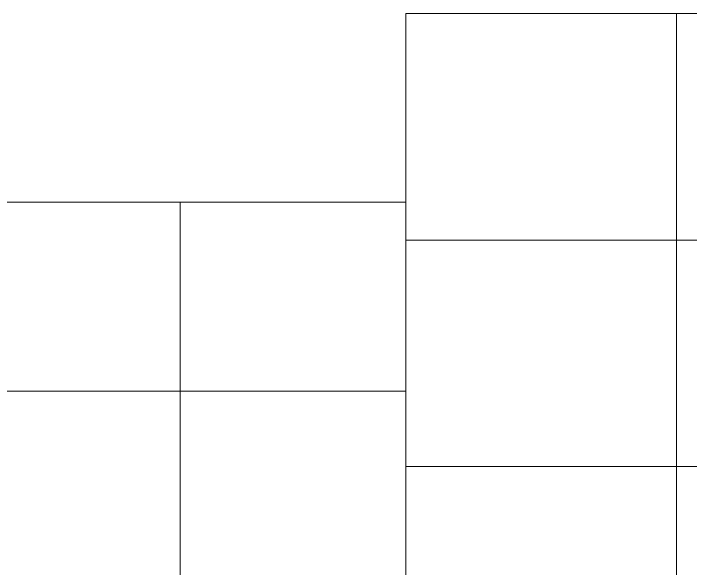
# Model space of a CAD drawing. Header units: millimetres. Extents: x 0 to 437400, y -4782 to 73710.
# Drawn here: x 65858 to 78010, y 10373 to 20340 of the extents above; entities that cross this region are included whole.
import ezdxf

# ---------------------------------------------------------------- set-up
doc = ezdxf.new("R2010")
doc.units = ezdxf.units.MM
doc.header["$LTSCALE"] = 10
doc.header["$MEASUREMENT"] = 0
doc.layers.add('S-DETL-GRID', color=62, linetype='Continuous', lineweight=9, plot=False)

msp = doc.modelspace()

# ---------------------------------------------------------------- linework, layer by layer
at = {"layer": 'S-DETL-GRID'}
for p, q in [((77760, 20340), (77760, 0)), ((68850, 16950), (68850, 0)), ((102060, 16272), (72900, 16272)), ((72900, 13560), (48600, 13560)), ((102060, 12204), (72900, 12204))]:
    msp.add_line(p, q, dxfattribs=at)
at = {"layer": 'S-DETL-GRID', "color": 252}
msp.add_lwpolyline([(72900, 20340), (102060, 20340), (102060, 0), (72900, 0)], close=True, dxfattribs=at)
at = {"layer": 'S-DETL-GRID'}
msp.add_lwpolyline([(48600, 16950), (72900, 16950), (72900, 0), (48600, 0)], close=True, dxfattribs=at)

doc.saveas('drawing.dxf')
